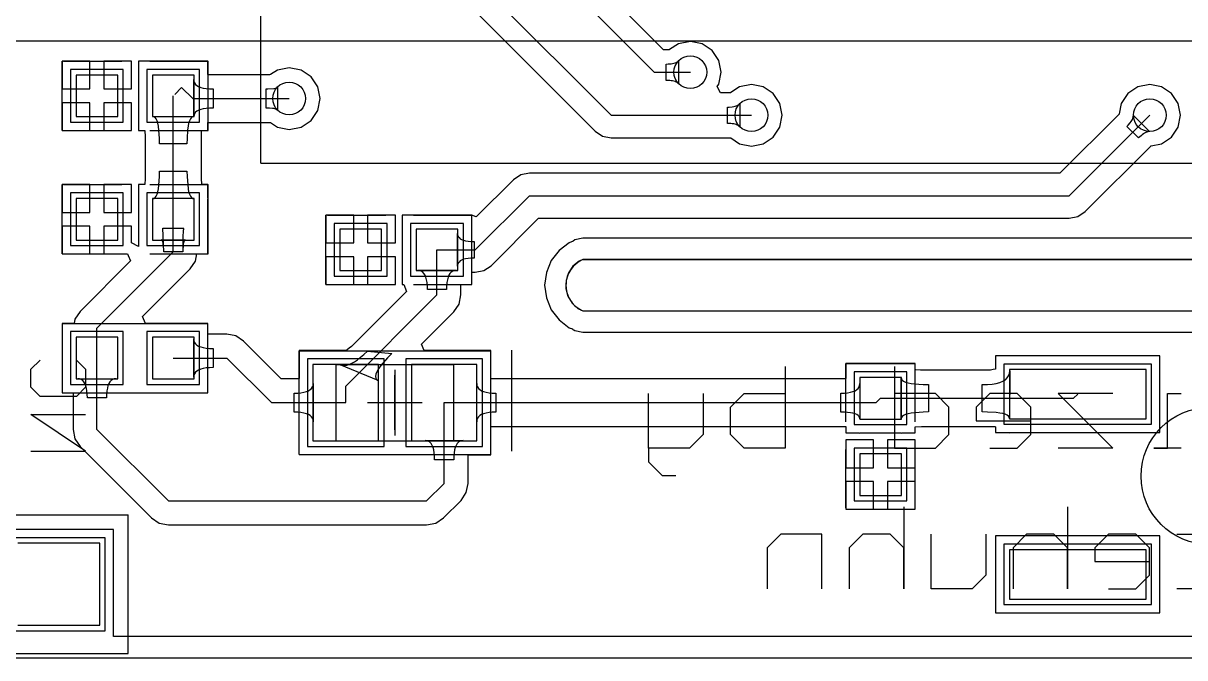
# Model space of a CAD drawing. Header units: millimetres. Extents: x 38 to 147, y 67 to 99.
# Drawn here: x 96.38 to 117.63, y 66.7 to 78.32 of the extents above; entities that cross this region are included whole.
import ezdxf

# ---------------------------------------------------------------- set-up
doc = ezdxf.new("R2010")
doc.units = ezdxf.units.MM
for name, color, linetype in [('BottomOverlay', 54, 'Continuous'), ('BottomSolder', 6, 'Continuous'), ('KeepOutLayer', 6, 'Continuous'), ('Mechanical13', 56, 'Continuous'), ('Mechanical15', 56, 'Continuous'), ('MultiLayer', 9, 'Continuous'), ('TopLayer', 1, 'Continuous'), ('TopOverlay', 2, 'Continuous'), ('TopPaste', 8, 'Continuous'), ('TopSolder', 216, 'Continuous')]:
    doc.layers.add(name, color=color, linetype=linetype)

# ---------------------------------------------------------------- blocks, each defined once
blk = doc.blocks.new('__2812__1')
at = {"layer": 'TopLayer'}
for p, q in [((-1.25, 0.45), (-1.25, -0.45)), ((1.25, 0.45), (-1.25, 0.45)), ((1.25, -0.45), (1.25, 0.45)), ((3.65, 0.45), (3.65, -0.45)), ((6.15, 0.45), (3.65, 0.45)), ((6.15, -0.45), (6.15, 0.45)), ((-1.25, -0.45), (1.25, -0.45)), ((3.65, -0.45), (6.15, -0.45)), ((-1.25, -2.85), (-1.25, -3.75)), ((1.25, -2.85), (-1.25, -2.85)), ((1.25, -3.75), (1.25, -2.85)), ((3.65, -2.85), (3.65, -3.75)), ((6.15, -2.85), (3.65, -2.85)), ((6.15, -3.75), (6.15, -2.85)), ((-1.25, -3.75), (1.25, -3.75)), ((3.65, -3.75), (6.15, -3.75))]:
    blk.add_line(p, q, dxfattribs=at)
at = {"layer": 'TopOverlay'}
blk.add_line((6.706, -4.115), (6.706, -2.388), dxfattribs=at)
blk.add_circle((2.413, -1.499), 1.255, dxfattribs=at)
at = {"layer": 'TopPaste'}
for p, q in [((-1.25, 0.45), (-1.25, -0.45)), ((1.25, 0.45), (-1.25, 0.45)), ((1.25, -0.45), (1.25, 0.45)), ((3.65, 0.45), (3.65, -0.45)), ((6.15, 0.45), (3.65, 0.45)), ((6.15, -0.45), (6.15, 0.45)), ((-1.25, -0.45), (1.25, -0.45)), ((3.65, -0.45), (6.15, -0.45)), ((-1.25, -2.85), (-1.25, -3.75)), ((1.25, -2.85), (-1.25, -2.85)), ((1.25, -3.75), (1.25, -2.85)), ((3.65, -2.85), (3.65, -3.75)), ((6.15, -2.85), (3.65, -2.85)), ((6.15, -3.75), (6.15, -2.85)), ((-1.25, -3.75), (1.25, -3.75)), ((3.65, -3.75), (6.15, -3.75))]:
    blk.add_line(p, q, dxfattribs=at)
at = {"layer": 'TopSolder'}
for p, q in [((-1.352, 0.552), (-1.352, -0.552)), ((1.352, 0.552), (-1.352, 0.552)), ((1.352, -0.552), (1.352, 0.552)), ((3.548, 0.552), (3.548, -0.552)), ((6.252, 0.552), (3.548, 0.552)), ((6.252, -0.552), (6.252, 0.552)), ((-1.352, -0.552), (1.352, -0.552)), ((3.548, -0.552), (6.252, -0.552)), ((-1.352, -2.748), (-1.352, -3.852)), ((1.352, -2.748), (-1.352, -2.748)), ((1.352, -3.852), (1.352, -2.748)), ((3.548, -2.748), (3.548, -3.852)), ((6.252, -2.748), (3.548, -2.748)), ((6.252, -3.852), (6.252, -2.748)), ((-1.352, -3.852), (1.352, -3.852)), ((3.548, -3.852), (6.252, -3.852))]:
    blk.add_line(p, q, dxfattribs=at)
blk = doc.blocks.new('C0603_2')
at = {"layer": 'TopLayer'}
for p, q in [((-0.356, 0.559), (-0.356, -0.203)), ((0.406, 0.559), (-0.356, 0.559)), ((0.406, -0.203), (0.406, 0.559)), ((1.041, 0.559), (1.041, -0.203)), ((1.803, 0.559), (1.041, 0.559)), ((1.803, -0.203), (1.803, 0.559)), ((-0.356, -0.203), (0.406, -0.203)), ((1.041, -0.203), (1.803, -0.203))]:
    blk.add_line(p, q, dxfattribs=at)
at = {"layer": 'TopOverlay'}
for p, q in [((-0.61, -0.457), (-0.61, 0.813)), ((0.457, 0.813), (-0.61, 0.813)), ((2.032, 0.813), (0.965, 0.813)), ((2.057, -0.457), (2.057, 0.813)), ((0.457, -0.457), (-0.61, -0.457)), ((2.032, -0.457), (0.965, -0.457))]:
    blk.add_line(p, q, dxfattribs=at)
at = {"layer": 'TopPaste'}
for p, q in [((-0.356, 0.559), (-0.356, -0.203)), ((0.406, 0.559), (-0.356, 0.559)), ((0.406, -0.203), (0.406, 0.559)), ((1.041, 0.559), (1.041, -0.203)), ((1.803, 0.559), (1.041, 0.559)), ((1.803, -0.203), (1.803, 0.559)), ((-0.356, -0.203), (0.406, -0.203)), ((1.041, -0.203), (1.803, -0.203))]:
    blk.add_line(p, q, dxfattribs=at)
at = {"layer": 'TopSolder'}
for p, q in [((-0.457, 0.66), (-0.457, -0.305)), ((0.508, 0.66), (-0.457, 0.66)), ((0.508, -0.305), (0.508, 0.66)), ((0.94, 0.66), (0.94, -0.305)), ((1.905, 0.66), (0.94, 0.66)), ((1.905, -0.305), (1.905, 0.66)), ((-0.457, -0.305), (0.508, -0.305)), ((0.94, -0.305), (1.905, -0.305))]:
    blk.add_line(p, q, dxfattribs=at)
blk = doc.blocks.new('SSH1106_3')
at = {"layer": 'TopOverlay'}
for q in [(2.762, 25.381), (37.362, 2.134)]:
    blk.add_line((2.762, 2.134), q, dxfattribs=at)
blk = doc.blocks.new('C0603_7')
at = {"layer": 'TopLayer'}
for p, q in [((-0.356, 0.559), (-0.356, -0.203)), ((0.406, 0.559), (-0.356, 0.559)), ((0.406, -0.203), (0.406, 0.559)), ((1.041, 0.559), (1.041, -0.203)), ((1.803, 0.559), (1.041, 0.559)), ((1.803, -0.203), (1.803, 0.559)), ((-0.356, -0.203), (0.406, -0.203)), ((1.041, -0.203), (1.803, -0.203))]:
    blk.add_line(p, q, dxfattribs=at)
at = {"layer": 'TopOverlay'}
for p, q in [((0.457, 0.813), (-0.61, 0.813)), ((-0.61, 0.813), (-0.61, -0.457)), ((2.032, 0.813), (0.965, 0.813)), ((2.057, 0.813), (2.057, -0.457)), ((0.457, -0.457), (-0.61, -0.457)), ((2.032, -0.457), (0.965, -0.457))]:
    blk.add_line(p, q, dxfattribs=at)
at = {"layer": 'TopPaste'}
for p, q in [((-0.356, 0.559), (-0.356, -0.203)), ((0.406, 0.559), (-0.356, 0.559)), ((0.406, -0.203), (0.406, 0.559)), ((1.041, 0.559), (1.041, -0.203)), ((1.803, 0.559), (1.041, 0.559)), ((1.803, -0.203), (1.803, 0.559)), ((-0.356, -0.203), (0.406, -0.203)), ((1.041, -0.203), (1.803, -0.203))]:
    blk.add_line(p, q, dxfattribs=at)
at = {"layer": 'TopSolder'}
for p, q in [((-0.457, 0.66), (-0.457, -0.305)), ((0.508, 0.66), (-0.457, 0.66)), ((0.508, -0.305), (0.508, 0.66)), ((0.94, 0.66), (0.94, -0.305)), ((1.905, 0.66), (0.94, 0.66)), ((1.905, -0.305), (1.905, 0.66)), ((-0.457, -0.305), (0.508, -0.305)), ((0.94, -0.305), (1.905, -0.305))]:
    blk.add_line(p, q, dxfattribs=at)
blk = doc.blocks.new('C0603_8')
at = {"layer": 'TopLayer'}
for p, q in [((-0.356, 0.559), (-0.356, -0.203)), ((0.406, 0.559), (-0.356, 0.559)), ((0.406, -0.203), (0.406, 0.559)), ((1.041, 0.559), (1.041, -0.203)), ((1.803, 0.559), (1.041, 0.559)), ((1.803, -0.203), (1.803, 0.559)), ((-0.356, -0.203), (0.406, -0.203)), ((1.041, -0.203), (1.803, -0.203))]:
    blk.add_line(p, q, dxfattribs=at)
at = {"layer": 'TopOverlay'}
for p, q in [((0.457, 0.813), (-0.61, 0.813)), ((-0.61, 0.813), (-0.61, -0.457)), ((2.032, 0.813), (0.965, 0.813)), ((2.057, 0.813), (2.057, -0.457)), ((0.457, -0.457), (-0.61, -0.457)), ((2.032, -0.457), (0.965, -0.457))]:
    blk.add_line(p, q, dxfattribs=at)
at = {"layer": 'TopPaste'}
for p, q in [((-0.356, 0.559), (-0.356, -0.203)), ((0.406, 0.559), (-0.356, 0.559)), ((0.406, -0.203), (0.406, 0.559)), ((1.041, 0.559), (1.041, -0.203)), ((1.803, 0.559), (1.041, 0.559)), ((1.803, -0.203), (1.803, 0.559)), ((-0.356, -0.203), (0.406, -0.203)), ((1.041, -0.203), (1.803, -0.203))]:
    blk.add_line(p, q, dxfattribs=at)
at = {"layer": 'TopSolder'}
for p, q in [((-0.457, 0.66), (-0.457, -0.305)), ((0.508, 0.66), (-0.457, 0.66)), ((0.508, -0.305), (0.508, 0.66)), ((0.94, 0.66), (0.94, -0.305)), ((1.905, 0.66), (0.94, 0.66)), ((1.905, -0.305), (1.905, 0.66)), ((-0.457, -0.305), (0.508, -0.305)), ((0.94, -0.305), (1.905, -0.305))]:
    blk.add_line(p, q, dxfattribs=at)
blk = doc.blocks.new('C0603_14')
at = {"layer": 'TopLayer'}
for p, q in [((-0.356, 0.559), (-0.356, -0.203)), ((0.406, 0.559), (-0.356, 0.559)), ((0.406, -0.203), (0.406, 0.559)), ((1.041, 0.559), (1.041, -0.203)), ((1.803, 0.559), (1.041, 0.559)), ((1.803, -0.203), (1.803, 0.559)), ((-0.356, -0.203), (0.406, -0.203)), ((1.041, -0.203), (1.803, -0.203))]:
    blk.add_line(p, q, dxfattribs=at)
at = {"layer": 'TopOverlay'}
for p, q in [((0.457, 0.813), (-0.61, 0.813)), ((-0.61, 0.813), (-0.61, -0.457)), ((2.032, 0.813), (0.965, 0.813)), ((2.057, 0.813), (2.057, -0.457)), ((0.457, -0.457), (-0.61, -0.457)), ((2.032, -0.457), (0.965, -0.457))]:
    blk.add_line(p, q, dxfattribs=at)
at = {"layer": 'TopPaste'}
for p, q in [((-0.356, 0.559), (-0.356, -0.203)), ((0.406, 0.559), (-0.356, 0.559)), ((0.406, -0.203), (0.406, 0.559)), ((1.041, 0.559), (1.041, -0.203)), ((1.803, 0.559), (1.041, 0.559)), ((1.803, -0.203), (1.803, 0.559)), ((-0.356, -0.203), (0.406, -0.203)), ((1.041, -0.203), (1.803, -0.203))]:
    blk.add_line(p, q, dxfattribs=at)
at = {"layer": 'TopSolder'}
for p, q in [((-0.457, 0.66), (-0.457, -0.305)), ((0.508, 0.66), (-0.457, 0.66)), ((0.508, -0.305), (0.508, 0.66)), ((0.94, 0.66), (0.94, -0.305)), ((1.905, 0.66), (0.94, 0.66)), ((1.905, -0.305), (1.905, 0.66)), ((-0.457, -0.305), (0.508, -0.305)), ((0.94, -0.305), (1.905, -0.305))]:
    blk.add_line(p, q, dxfattribs=at)
blk = doc.blocks.new('1_4148_26')
at = {"layer": 'Mechanical13'}
for p, q in [((-0.257, -0.678), (-0.257, 0.722)), ((-0.257, 0.722), (1.893, 0.722)), ((1.893, -0.678), (1.893, 0.722)), ((-0.257, -0.678), (1.893, -0.678))]:
    blk.add_line(p, q, dxfattribs=at)
at = {"layer": 'Mechanical15'}
for p, q in [((-0.932, -0.928), (-0.932, 0.972)), ((-0.932, 0.972), (2.568, 0.972)), ((2.568, 0.972), (2.568, -0.928)), ((0.818, -0.478), (0.818, 0.522)), ((0.318, 0.022), (1.318, 0.022)), ((-0.932, -0.928), (2.568, -0.928))]:
    blk.add_line(p, q, dxfattribs=at)
at = {"layer": 'TopLayer'}
for p, q in [((0.518, 0.722), (-0.682, 0.722)), ((-0.682, 0.722), (-0.682, -0.678)), ((0.518, -0.678), (0.518, 0.722)), ((2.318, 0.722), (1.118, 0.722)), ((1.118, 0.722), (1.118, -0.678)), ((2.318, -0.678), (2.318, 0.722)), ((-0.682, -0.678), (0.518, -0.678)), ((1.118, -0.678), (2.318, -0.678))]:
    blk.add_line(p, q, dxfattribs=at)
at = {"layer": 'TopOverlay'}
for p, q in [((2.957, -0.867), (2.957, 0.983)), ((0.818, 0.622), (0.818, -0.578))]:
    blk.add_line(p, q, dxfattribs=at)
at = {"layer": 'TopPaste'}
for p, q in [((0.518, 0.722), (-0.682, 0.722)), ((-0.682, 0.722), (-0.682, -0.678)), ((0.518, -0.678), (0.518, 0.722)), ((2.318, 0.722), (1.118, 0.722)), ((1.118, 0.722), (1.118, -0.678)), ((2.318, -0.678), (2.318, 0.722)), ((-0.682, -0.678), (0.518, -0.678)), ((1.118, -0.678), (2.318, -0.678))]:
    blk.add_line(p, q, dxfattribs=at)
at = {"layer": 'TopSolder'}
for p, q in [((0.62, 0.824), (-0.784, 0.824)), ((-0.784, 0.824), (-0.784, -0.78)), ((0.62, -0.78), (0.62, 0.824)), ((2.42, 0.824), (1.016, 0.824)), ((1.016, 0.824), (1.016, -0.78)), ((2.42, -0.78), (2.42, 0.824)), ((-0.784, -0.78), (0.62, -0.78)), ((1.016, -0.78), (2.42, -0.78))]:
    blk.add_line(p, q, dxfattribs=at)
blk = doc.blocks.new('HDR1X10_32')
at = {"layer": 'BottomSolder'}
for p, q in [((-0.852, 0.852), (-0.852, -0.852)), ((0.852, 0.852), (-0.852, 0.852)), ((-0.852, -0.852), (0.852, -0.852))]:
    blk.add_line(p, q, dxfattribs=at)
at = {"layer": 'MultiLayer'}
for p, q in [((-0.75, 0.75), (-0.75, -0.75)), ((0.75, 0.75), (-0.75, 0.75)), ((-0.75, -0.75), (0.75, -0.75))]:
    blk.add_line(p, q, dxfattribs=at)
at = {"layer": 'TopLayer'}
for p, q in [((-0.75, 0.75), (-0.75, -0.75)), ((0.75, 0.75), (-0.75, 0.75)), ((-0.75, -0.75), (0.75, -0.75))]:
    blk.add_line(p, q, dxfattribs=at)
at = {"layer": 'TopOverlay'}
for p, q in [((0.635, 1.27), (-1.27, 1.27)), ((-1.27, 1.27), (-1.27, -1.27)), ((24.13, 1.27), (0.635, 1.27)), ((24.13, -1.27), (-1.27, -1.27))]:
    blk.add_line(p, q, dxfattribs=at)
at = {"layer": 'TopSolder'}
for p, q in [((-0.852, 0.852), (-0.852, -0.852)), ((0.852, 0.852), (-0.852, 0.852)), ((-0.852, -0.852), (0.852, -0.852))]:
    blk.add_line(p, q, dxfattribs=at)
blk = doc.blocks.new('R0603_45')
at = {"layer": 'TopLayer'}
for p, q in [((-1.079, 0.381), (-1.079, -0.381)), ((-0.317, 0.381), (-1.079, 0.381)), ((-0.317, -0.381), (-0.317, 0.381)), ((0.317, 0.381), (0.317, -0.381)), ((1.079, 0.381), (0.317, 0.381)), ((1.079, -0.381), (1.079, 0.381)), ((-1.079, -0.381), (-0.317, -0.381)), ((0.317, -0.381), (1.079, -0.381))]:
    blk.add_line(p, q, dxfattribs=at)
at = {"layer": 'TopOverlay'}
for p, q in [((-1.334, 0.635), (-1.334, -0.635)), ((-1.334, 0.635), (1.333, 0.635)), ((1.333, -0.635), (1.333, 0.635)), ((-1.334, -0.635), (1.333, -0.635))]:
    blk.add_line(p, q, dxfattribs=at)
at = {"layer": 'TopPaste'}
for p, q in [((-1.079, 0.381), (-1.079, -0.381)), ((-0.317, 0.381), (-1.079, 0.381)), ((-0.317, -0.381), (-0.317, 0.381)), ((0.317, 0.381), (0.317, -0.381)), ((1.079, 0.381), (0.317, 0.381)), ((1.079, -0.381), (1.079, 0.381)), ((-1.079, -0.381), (-0.317, -0.381)), ((0.317, -0.381), (1.079, -0.381))]:
    blk.add_line(p, q, dxfattribs=at)
at = {"layer": 'TopSolder'}
for p, q in [((-1.181, 0.483), (-1.181, -0.483)), ((-0.216, 0.483), (-1.181, 0.483)), ((-0.216, -0.483), (-0.216, 0.483)), ((0.216, 0.483), (0.216, -0.483)), ((1.181, 0.483), (0.216, 0.483)), ((1.181, -0.483), (1.181, 0.483)), ((-1.181, -0.483), (-0.216, -0.483)), ((0.216, -0.483), (1.181, -0.483))]:
    blk.add_line(p, q, dxfattribs=at)
blk = doc.blocks.new('18650_SMT_B_63')
at = {"layer": 'BottomOverlay'}
blk.add_line((69.985, 9.42), (-7.015, 9.42), dxfattribs=at)

msp = doc.modelspace()

# ---------------------------------------------------------------- linework, layer by layer
at = {"layer": 'BottomOverlay'}
for p, q in [((96.52, 71.985), (96.687, 72.151)), ((97.353, 72.151), (97.52, 71.985)), ((96.52, 71.651), (96.52, 71.985)), ((97.52, 71.985), (97.52, 71.651)), ((110.319, 72.035), (110.319, 70.536)), ((112.319, 72.035), (112.319, 70.536)), ((96.687, 71.485), (96.52, 71.651)), ((97.52, 71.651), (97.353, 71.485)), ((97.353, 71.485), (96.687, 71.485)), ((107.82, 70.536), (107.82, 71.535)), ((108.82, 71.535), (108.82, 70.786)), ((109.32, 71.286), (109.57, 71.535)), ((109.57, 71.535), (110.319, 71.535)), ((113.068, 71.535), (112.319, 71.535)), ((113.318, 71.286), (113.068, 71.535)), ((114.068, 71.535), (113.818, 71.286)), ((114.568, 71.535), (114.068, 71.535)), ((114.818, 71.286), (114.568, 71.535)), ((116.317, 71.535), (115.318, 71.535)), ((115.318, 71.535), (116.317, 70.536)), ((117.317, 70.536), (117.317, 71.535)), ((117.317, 71.535), (117.567, 71.535)), ((109.32, 71.036), (109.32, 71.286)), ((113.318, 70.786), (113.318, 71.286)), ((113.818, 71.286), (113.818, 71.036)), ((114.818, 70.786), (114.818, 71.286)), ((97.52, 70.485), (96.52, 71.151)), ((96.52, 71.151), (97.52, 71.151)), ((109.32, 70.786), (109.32, 71.036)), ((113.818, 71.036), (114.818, 71.036)), ((108.82, 70.786), (108.57, 70.536)), ((109.57, 70.536), (109.32, 70.786)), ((113.068, 70.536), (113.318, 70.786)), ((114.568, 70.536), (114.818, 70.786)), ((96.52, 70.485), (97.52, 70.485)), ((108.57, 70.536), (107.82, 70.536)), ((107.82, 70.536), (107.82, 70.286)), ((110.319, 70.536), (109.57, 70.536)), ((112.319, 70.536), (113.068, 70.536)), ((114.068, 70.536), (114.568, 70.536)), ((116.317, 70.536), (115.318, 70.536)), ((117.567, 70.536), (117.067, 70.536)), ((117.067, 70.536), (117.317, 70.536)), ((107.82, 70.286), (108.07, 70.036)), ((108.07, 70.036), (108.32, 70.036)), ((112.49, 69.462), (112.49, 67.962)), ((115.489, 69.462), (115.489, 67.962)), ((110.241, 68.962), (109.991, 68.712)), ((110.991, 68.962), (110.241, 68.962)), ((110.991, 67.962), (110.991, 68.962)), ((111.74, 68.962), (111.491, 68.712)), ((112.24, 68.962), (111.74, 68.962)), ((112.49, 68.712), (112.24, 68.962)), ((112.99, 67.962), (112.99, 68.962)), ((113.99, 68.962), (113.99, 68.212)), ((114.739, 68.962), (114.49, 68.712)), ((115.239, 68.962), (114.739, 68.962)), ((115.489, 68.712), (115.239, 68.962)), ((116.239, 68.962), (115.989, 68.712)), ((116.739, 68.962), (116.239, 68.962)), ((116.989, 68.712), (116.739, 68.962)), ((117.489, 68.962), (118.238, 68.962)), ((109.991, 68.712), (109.991, 67.962)), ((111.491, 68.712), (111.491, 67.962)), ((112.49, 67.962), (112.49, 68.712)), ((114.49, 68.712), (114.49, 67.962)), ((115.489, 67.962), (115.489, 68.712)), ((115.989, 68.712), (115.989, 68.462)), ((116.989, 68.212), (116.989, 68.712)), ((115.989, 68.462), (116.989, 68.462)), ((113.99, 68.212), (113.74, 67.962)), ((116.739, 67.962), (116.989, 68.212)), ((113.74, 67.962), (112.99, 67.962)), ((116.239, 67.962), (116.739, 67.962)), ((118.238, 67.962), (117.489, 67.962))]:
    msp.add_line(p, q, dxfattribs=at)
at = {"layer": 'KeepOutLayer'}
for p, q in [((106.618, 73.99), (121.452, 73.99)), ((106.618, 73.05), (121.452, 73.05)), ((54.864, 66.7), (141.249, 66.7))]:
    msp.add_line(p, q, dxfattribs=at)
msp.add_arc((106.818, 73.521), 0.51, 113.082, 244.103, dxfattribs=at)
at = {"layer": 'MultiLayer'}
for p, q in [((106.618, 73.99), (106.55, 73.961)), ((129.659, 73.99), (106.618, 73.99)), ((106.437, 73.868), (106.355, 73.747)), ((106.55, 73.961), (106.437, 73.868)), ((106.31, 73.607), (106.306, 73.46)), ((106.355, 73.747), (106.31, 73.607)), ((106.306, 73.46), (106.344, 73.318)), ((106.344, 73.318), (106.421, 73.193)), ((106.421, 73.193), (106.529, 73.094)), ((106.529, 73.094), (106.595, 73.062)), ((106.595, 73.062), (106.618, 73.05)), ((106.618, 73.05), (129.636, 73.05))]:
    msp.add_line(p, q, dxfattribs=at)
for centre in [(108.585, 77.419), (101.244, 76.937), (109.703, 76.632), (116.992, 76.632)]:
    msp.add_circle(centre, 0.3, dxfattribs=at)
at = {"layer": 'TopLayer'}
for p, q in [((108.095, 77.831), (104.37, 81.557)), ((104.078, 81.265), (107.925, 77.419)), ((103.429, 80.34), (107.137, 76.632)), ((103.258, 79.928), (106.846, 76.341)), ((108.195, 77.831), (108.095, 77.831)), ((108.204, 77.832), (108.195, 77.831)), ((108.206, 77.832), (108.204, 77.832)), ((108.369, 77.941), (108.206, 77.832)), ((108.585, 77.984), (108.369, 77.941)), ((108.801, 77.941), (108.585, 77.984)), ((108.984, 77.819), (108.801, 77.941)), ((109.107, 77.635), (108.984, 77.819)), ((97.599, 77.622), (97.091, 77.622)), ((97.091, 77.622), (97.091, 77.114)), ((97.599, 77.114), (97.599, 77.622)), ((98.361, 77.622), (97.853, 77.622)), ((97.853, 77.622), (97.853, 77.114)), ((98.361, 77.114), (98.361, 77.622)), ((99.758, 77.622), (98.488, 77.622)), ((98.488, 77.622), (98.488, 76.619)), ((99.758, 77.376), (99.758, 77.622)), ((108.236, 77.575), (108.261, 77.579)), ((108.261, 77.579), (108.285, 77.584)), ((108.285, 77.584), (108.306, 77.591)), ((108.306, 77.591), (108.326, 77.599)), ((108.326, 77.599), (108.343, 77.608)), ((108.343, 77.608), (108.358, 77.618)), ((108.358, 77.618), (108.371, 77.629)), ((108.371, 77.629), (108.371, 77.209)), ((109.15, 77.419), (109.107, 77.635)), ((99.777, 77.374), (99.758, 77.376)), ((100.883, 77.374), (99.777, 77.374)), ((100.904, 77.376), (100.883, 77.374)), ((101.028, 77.458), (100.904, 77.376)), ((101.244, 77.501), (101.028, 77.458)), ((101.461, 77.458), (101.244, 77.501)), ((101.644, 77.336), (101.461, 77.458)), ((107.925, 77.419), (108.585, 77.419)), ((108.145, 77.569), (108.177, 77.57)), ((108.145, 77.269), (108.145, 77.569)), ((108.177, 77.57), (108.236, 77.575)), ((109.107, 77.203), (109.15, 77.419)), ((99.501, 76.609), (99.498, 77.287)), ((99.498, 77.287), (99.502, 77.253)), ((99.502, 77.253), (99.513, 77.224)), ((99.513, 77.224), (99.53, 77.197)), ((99.53, 77.197), (99.555, 77.175)), ((99.555, 77.175), (99.587, 77.155)), ((99.587, 77.155), (99.626, 77.14)), ((101.766, 77.153), (101.644, 77.336)), ((108.208, 77.267), (108.145, 77.269)), ((108.236, 77.264), (108.208, 77.267)), ((108.261, 77.26), (108.236, 77.264)), ((108.285, 77.254), (108.261, 77.26)), ((108.306, 77.248), (108.285, 77.254)), ((108.326, 77.24), (108.306, 77.248)), ((108.343, 77.231), (108.326, 77.24)), ((108.358, 77.221), (108.343, 77.231)), ((108.371, 77.209), (108.358, 77.221)), ((109.075, 77.156), (109.107, 77.203)), ((109.135, 77.044), (109.075, 77.156)), ((109.486, 77.154), (109.323, 77.045)), ((109.703, 77.197), (109.486, 77.154)), ((109.919, 77.154), (109.703, 77.197)), ((110.102, 77.031), (109.919, 77.154)), ((116.776, 77.154), (116.593, 77.031)), ((116.992, 77.197), (116.776, 77.154)), ((117.209, 77.154), (116.992, 77.197)), ((117.392, 77.031), (117.209, 77.154)), ((97.091, 77.114), (97.599, 77.114)), ((97.853, 77.114), (98.361, 77.114)), ((99.123, 74.727), (99.123, 76.987)), ((99.149, 77.013), (99.276, 77.14)), ((99.276, 77.14), (99.479, 76.937)), ((99.626, 77.14), (99.672, 77.127)), ((99.672, 77.127), (99.725, 77.119)), ((99.725, 77.119), (99.785, 77.113)), ((99.785, 77.113), (99.851, 77.112)), ((99.851, 77.112), (99.851, 76.762)), ((100.821, 76.762), (100.821, 77.112)), ((100.821, 77.112), (100.854, 77.112)), ((100.854, 77.112), (100.961, 77.12)), ((100.961, 77.12), (100.98, 77.124)), ((100.98, 77.124), (100.997, 77.129)), ((100.997, 77.129), (101.011, 77.134)), ((101.011, 77.134), (101.022, 77.14)), ((101.022, 77.14), (101.03, 77.147)), ((101.03, 77.147), (101.03, 76.727)), ((101.809, 76.937), (101.766, 77.153)), ((109.313, 77.044), (109.135, 77.044)), ((109.322, 77.044), (109.313, 77.044)), ((109.323, 77.045), (109.322, 77.044)), ((110.224, 76.848), (110.102, 77.031)), ((116.593, 77.031), (116.471, 76.848)), ((117.514, 76.848), (117.392, 77.031)), ((97.599, 76.86), (97.091, 76.86)), ((97.091, 76.86), (97.091, 76.352)), ((97.599, 76.352), (97.599, 76.86)), ((98.361, 76.86), (97.853, 76.86)), ((97.853, 76.86), (97.853, 76.352)), ((98.361, 76.352), (98.361, 76.86)), ((99.479, 76.937), (101.244, 76.937)), ((99.627, 76.737), (99.589, 76.724)), ((99.673, 76.748), (99.627, 76.737)), ((99.725, 76.756), (99.673, 76.748)), ((99.785, 76.76), (99.725, 76.756)), ((99.851, 76.762), (99.785, 76.76)), ((100.885, 76.76), (100.821, 76.762)), ((100.938, 76.756), (100.885, 76.76)), ((100.961, 76.753), (100.938, 76.756)), ((100.98, 76.749), (100.961, 76.753)), ((100.997, 76.744), (100.98, 76.749)), ((101.011, 76.739), (100.997, 76.744)), ((101.022, 76.733), (101.011, 76.739)), ((101.03, 76.727), (101.022, 76.733)), ((101.766, 76.72), (101.809, 76.937)), ((109.263, 76.482), (109.263, 76.782)), ((109.263, 76.782), (109.295, 76.782)), ((109.295, 76.782), (109.353, 76.787)), ((109.353, 76.787), (109.379, 76.791)), ((109.379, 76.791), (109.403, 76.797)), ((109.403, 76.797), (109.424, 76.803)), ((109.424, 76.803), (109.443, 76.811)), ((109.443, 76.811), (109.461, 76.82)), ((109.461, 76.82), (109.476, 76.83)), ((109.476, 76.83), (109.488, 76.842)), ((109.488, 76.842), (109.488, 76.422)), ((110.267, 76.632), (110.224, 76.848)), ((116.471, 76.848), (116.432, 76.656)), ((117.557, 76.632), (117.514, 76.848)), ((98.488, 76.619), (98.487, 76.609)), ((98.487, 76.609), (98.488, 76.6)), ((98.488, 76.6), (98.488, 76.352)), ((98.77, 76.604), (98.746, 76.609)), ((98.746, 76.609), (99.501, 76.609)), ((98.792, 76.589), (98.77, 76.604)), ((98.811, 76.564), (98.792, 76.589)), ((98.827, 76.529), (98.811, 76.564)), ((98.841, 76.484), (98.827, 76.529)), ((99.42, 76.529), (99.405, 76.484)), ((99.436, 76.564), (99.42, 76.529)), ((99.455, 76.589), (99.436, 76.564)), ((99.477, 76.604), (99.455, 76.589)), ((99.501, 76.609), (99.477, 76.604)), ((99.505, 76.638), (99.501, 76.609)), ((99.515, 76.664), (99.505, 76.638)), ((99.533, 76.687), (99.515, 76.664)), ((99.557, 76.707), (99.533, 76.687)), ((99.589, 76.724), (99.557, 76.707)), ((101.461, 76.415), (101.644, 76.537)), ((101.644, 76.537), (101.766, 76.72)), ((107.137, 76.632), (109.703, 76.632)), ((110.224, 76.416), (110.267, 76.632)), ((116.425, 76.647), (115.349, 75.571)), ((115.519, 75.159), (116.992, 76.632)), ((116.431, 76.654), (116.425, 76.647)), ((116.432, 76.656), (116.431, 76.654)), ((116.651, 76.516), (116.664, 76.536)), ((116.664, 76.536), (116.674, 76.556)), ((116.674, 76.556), (116.682, 76.575)), ((116.682, 76.575), (116.688, 76.594)), ((116.688, 76.594), (116.691, 76.612)), ((116.691, 76.612), (116.692, 76.629)), ((116.692, 76.629), (116.989, 76.332)), ((117.514, 76.416), (117.557, 76.632)), ((97.091, 76.352), (97.599, 76.352)), ((97.853, 76.352), (98.361, 76.352)), ((98.488, 76.352), (98.6, 76.352)), ((98.6, 76.352), (98.61, 76.236)), ((98.853, 76.429), (98.841, 76.484)), ((98.872, 76.204), (98.853, 76.429)), ((99.385, 76.364), (99.375, 76.204)), ((99.394, 76.429), (99.385, 76.364)), ((99.405, 76.484), (99.394, 76.429)), ((99.637, 76.253), (99.643, 76.338)), ((99.643, 76.338), (99.645, 76.352)), ((99.645, 76.352), (99.758, 76.352)), ((99.758, 76.498), (99.77, 76.499)), ((99.758, 76.352), (99.758, 76.498)), ((99.77, 76.499), (100.901, 76.499)), ((100.901, 76.499), (100.902, 76.499)), ((100.902, 76.499), (101.028, 76.415)), ((101.028, 76.415), (101.244, 76.372)), ((101.244, 76.372), (101.461, 76.415)), ((106.846, 76.341), (106.98, 76.251)), ((109.325, 76.479), (109.263, 76.482)), ((109.353, 76.476), (109.325, 76.479)), ((109.379, 76.472), (109.353, 76.476)), ((109.403, 76.467), (109.379, 76.472)), ((109.424, 76.46), (109.403, 76.467)), ((109.443, 76.452), (109.424, 76.46)), ((109.461, 76.443), (109.443, 76.452)), ((109.476, 76.433), (109.461, 76.443)), ((109.488, 76.422), (109.476, 76.433)), ((110.102, 76.232), (110.224, 76.416)), ((116.575, 76.427), (116.598, 76.45)), ((116.787, 76.215), (116.575, 76.427)), ((116.598, 76.45), (116.635, 76.495)), ((116.635, 76.495), (116.651, 76.516)), ((116.917, 76.313), (116.897, 76.303)), ((116.936, 76.322), (116.917, 76.313)), ((116.954, 76.327), (116.936, 76.322)), ((116.972, 76.331), (116.954, 76.327)), ((116.989, 76.332), (116.972, 76.331)), ((117.392, 76.232), (117.514, 76.416)), ((98.61, 76.236), (98.61, 75.461)), ((98.873, 76.109), (98.872, 76.204)), ((99.373, 76.109), (98.873, 76.109)), ((99.375, 76.204), (99.373, 76.109)), ((99.637, 75.478), (99.637, 76.253)), ((106.98, 76.251), (107.137, 76.22)), ((107.137, 76.22), (109.316, 76.22)), ((109.316, 76.22), (109.318, 76.22)), ((109.318, 76.22), (109.323, 76.219)), ((109.323, 76.219), (109.486, 76.11)), ((109.486, 76.11), (109.703, 76.067)), ((109.703, 76.067), (109.919, 76.11)), ((109.919, 76.11), (110.102, 76.232)), ((116.833, 76.257), (116.787, 76.215)), ((116.855, 76.275), (116.833, 76.257)), ((116.876, 76.29), (116.855, 76.275)), ((116.897, 76.303), (116.876, 76.29)), ((117.016, 76.072), (117.209, 76.11)), ((117.209, 76.11), (117.392, 76.232)), ((115.81, 74.867), (117.011, 76.067)), ((117.011, 76.067), (117.012, 76.069)), ((117.012, 76.069), (117.016, 76.072)), ((98.61, 75.461), (98.604, 75.376)), ((98.862, 75.35), (98.872, 75.51)), ((98.872, 75.51), (98.873, 75.605)), ((98.873, 75.605), (99.373, 75.605)), ((99.373, 75.605), (99.375, 75.51)), ((99.375, 75.51), (99.394, 75.285)), ((99.647, 75.362), (99.637, 75.478)), ((105.481, 75.539), (105.347, 75.45)), ((105.639, 75.571), (105.481, 75.539)), ((115.349, 75.571), (105.639, 75.571)), ((97.599, 75.362), (97.091, 75.362)), ((97.091, 75.362), (97.091, 74.854)), ((97.599, 74.854), (97.599, 75.362)), ((98.361, 75.362), (97.853, 75.362)), ((97.853, 75.362), (97.853, 74.854)), ((98.361, 74.854), (98.361, 75.362)), ((98.602, 75.362), (98.488, 75.362)), ((98.488, 75.362), (98.488, 75.114)), ((98.604, 75.376), (98.602, 75.362)), ((98.841, 75.23), (98.853, 75.285)), ((98.853, 75.285), (98.862, 75.35)), ((99.394, 75.285), (99.405, 75.23)), ((99.758, 75.362), (99.647, 75.362)), ((99.758, 75.114), (99.758, 75.362)), ((105.347, 75.45), (104.666, 74.769)), ((98.488, 75.114), (98.487, 75.105)), ((98.487, 75.105), (98.488, 75.095)), ((98.488, 75.095), (98.488, 74.228)), ((98.746, 75.105), (98.77, 75.11)), ((99.501, 75.105), (98.746, 75.105)), ((98.77, 75.11), (98.792, 75.125)), ((98.792, 75.125), (98.811, 75.15)), ((98.811, 75.15), (98.827, 75.185)), ((98.827, 75.185), (98.841, 75.23)), ((99.405, 75.23), (99.42, 75.185)), ((99.42, 75.185), (99.436, 75.15)), ((99.436, 75.15), (99.455, 75.125)), ((99.455, 75.125), (99.477, 75.11)), ((99.477, 75.11), (99.501, 75.105)), ((99.76, 75.105), (99.758, 75.114)), ((99.758, 75.095), (99.76, 75.105)), ((99.758, 74.092), (99.758, 75.095)), ((104.648, 74.168), (105.639, 75.159)), ((105.639, 75.159), (115.519, 75.159)), ((97.091, 74.854), (97.599, 74.854)), ((97.853, 74.854), (98.361, 74.854)), ((115.677, 74.778), (115.81, 74.867)), ((99.123, 74.13), (99.123, 74.727)), ((102.425, 74.803), (101.917, 74.803)), ((101.917, 74.803), (101.917, 74.295)), ((102.425, 74.295), (102.425, 74.803)), ((103.187, 74.803), (102.679, 74.803)), ((102.679, 74.803), (102.679, 74.295)), ((103.187, 74.295), (103.187, 74.803)), ((104.584, 74.803), (103.314, 74.803)), ((103.314, 74.803), (103.314, 73.533)), ((104.666, 74.769), (104.584, 74.803)), ((104.584, 74.803), (104.584, 74.803)), ((104.939, 73.877), (105.809, 74.747)), ((105.809, 74.747), (115.519, 74.747)), ((115.519, 74.747), (115.677, 74.778)), ((97.599, 74.6), (97.091, 74.6)), ((97.091, 74.6), (97.091, 74.092)), ((97.599, 74.092), (97.599, 74.6)), ((98.361, 74.6), (97.853, 74.6)), ((97.853, 74.6), (97.853, 74.092)), ((98.361, 74.296), (98.361, 74.6)), ((98.948, 74.13), (98.931, 74.567)), ((98.931, 74.567), (99.316, 74.567)), ((99.301, 74.4), (99.298, 74.13)), ((99.307, 74.519), (99.301, 74.4)), ((99.31, 74.543), (99.307, 74.519)), ((99.312, 74.559), (99.31, 74.543)), ((99.316, 74.567), (99.312, 74.559)), ((104.324, 73.868), (104.324, 74.468)), ((104.324, 74.468), (104.327, 74.44)), ((104.327, 74.44), (104.337, 74.414)), ((104.337, 74.414), (104.352, 74.391)), ((104.352, 74.391), (104.373, 74.372)), ((98.488, 74.228), (98.361, 74.296)), ((98.913, 74.35), (98.905, 74.352)), ((98.905, 74.352), (99.342, 74.352)), ((98.92, 74.343), (98.913, 74.35)), ((98.927, 74.332), (98.92, 74.343)), ((98.933, 74.316), (98.927, 74.332)), ((98.937, 74.296), (98.933, 74.316)), ((98.941, 74.272), (98.937, 74.296)), ((98.948, 74.172), (98.941, 74.272)), ((99.302, 74.243), (99.299, 74.172)), ((99.306, 74.272), (99.302, 74.243)), ((99.309, 74.296), (99.306, 74.272)), ((99.314, 74.316), (99.309, 74.296)), ((99.32, 74.332), (99.314, 74.316)), ((99.327, 74.343), (99.32, 74.332)), ((99.334, 74.35), (99.327, 74.343)), ((99.342, 74.352), (99.334, 74.35)), ((101.917, 74.295), (102.425, 74.295)), ((102.679, 74.295), (103.187, 74.295)), ((104.373, 74.372), (104.4, 74.356)), ((104.4, 74.356), (104.433, 74.342)), ((104.433, 74.342), (104.473, 74.331)), ((104.473, 74.331), (104.518, 74.324)), ((104.518, 74.324), (104.57, 74.32)), ((104.57, 74.32), (104.627, 74.318)), ((104.627, 74.318), (104.627, 74.018)), ((106.369, 74.299), (106.182, 74.156)), ((106.438, 74.328), (106.369, 74.299)), ((106.469, 74.349), (106.438, 74.328)), ((106.618, 74.379), (106.469, 74.349)), ((129.659, 74.379), (106.618, 74.379)), ((97.091, 74.092), (97.599, 74.092)), ((97.726, 72.733), (99.123, 74.13)), ((97.853, 74.092), (98.265, 74.092)), ((98.265, 74.092), (98.27, 74.092)), ((98.27, 74.092), (98.27, 74.092)), ((98.27, 74.092), (98.287, 74.092)), ((98.287, 74.092), (98.3, 74.062)), ((98.3, 74.062), (98.34, 73.965)), ((98.948, 74.13), (98.948, 74.172)), ((99.298, 74.13), (98.948, 74.13)), ((99.298, 74.13), (98.948, 74.13)), ((99.299, 74.172), (99.298, 74.13)), ((99.528, 73.963), (99.553, 74.092)), ((99.553, 74.092), (99.758, 74.092)), ((102.425, 74.041), (101.917, 74.041)), ((101.917, 74.041), (101.917, 73.533)), ((102.425, 73.533), (102.425, 74.041)), ((103.187, 74.041), (102.679, 74.041)), ((102.679, 74.041), (102.679, 73.533)), ((103.187, 73.533), (103.187, 74.041)), ((103.949, 74.168), (104.648, 74.168)), ((103.949, 73.342), (103.949, 74.168)), ((104.4, 73.98), (104.373, 73.964)), ((104.433, 73.994), (104.4, 73.98)), ((104.473, 74.005), (104.433, 73.994)), ((104.518, 74.012), (104.473, 74.005)), ((104.57, 74.016), (104.518, 74.012)), ((104.627, 74.018), (104.57, 74.016)), ((106.04, 73.97), (105.95, 73.754)), ((106.182, 74.156), (106.04, 73.97)), ((98.34, 73.965), (97.417, 73.042)), ((98.561, 72.949), (99.433, 73.821)), ((99.433, 73.821), (99.528, 73.963)), ((103.633, 73.79), (103.599, 73.793)), ((103.599, 73.793), (104.299, 73.793)), ((103.662, 73.779), (103.633, 73.79)), ((103.689, 73.761), (103.662, 73.779)), ((103.711, 73.737), (103.689, 73.761)), ((104.21, 73.761), (104.187, 73.737)), ((104.236, 73.779), (104.21, 73.761)), ((104.266, 73.79), (104.236, 73.779)), ((104.299, 73.793), (104.266, 73.79)), ((104.327, 73.896), (104.324, 73.868)), ((104.337, 73.922), (104.327, 73.896)), ((104.352, 73.945), (104.337, 73.922)), ((104.373, 73.964), (104.352, 73.945)), ((104.584, 73.533), (104.584, 73.756)), ((104.584, 73.756), (104.648, 73.756)), ((104.648, 73.756), (104.806, 73.787)), ((104.806, 73.787), (104.939, 73.877)), ((105.95, 73.754), (105.919, 73.521)), ((103.731, 73.705), (103.711, 73.737)), ((103.746, 73.666), (103.731, 73.705)), ((103.759, 73.62), (103.746, 73.666)), ((103.767, 73.567), (103.759, 73.62)), ((103.773, 73.507), (103.767, 73.567)), ((104.131, 73.567), (104.126, 73.507)), ((104.14, 73.62), (104.131, 73.567)), ((104.152, 73.666), (104.14, 73.62)), ((104.168, 73.705), (104.152, 73.666)), ((104.187, 73.737), (104.168, 73.705)), ((101.917, 73.533), (102.425, 73.533)), ((102.28, 71.673), (103.949, 73.342)), ((103.394, 73.406), (102.415, 72.426)), ((102.679, 73.533), (103.187, 73.533)), ((103.314, 73.533), (103.342, 73.533)), ((103.342, 73.533), (103.394, 73.406)), ((103.774, 73.44), (103.773, 73.507)), ((104.124, 73.44), (103.774, 73.44)), ((104.126, 73.507), (104.124, 73.44)), ((104.354, 73.175), (104.387, 73.342)), ((104.387, 73.515), (104.388, 73.533)), ((104.387, 73.342), (104.387, 73.515)), ((104.388, 73.533), (104.584, 73.533)), ((105.919, 73.521), (105.95, 73.288)), ((104.259, 73.033), (104.354, 73.175)), ((105.95, 73.288), (106.04, 73.072)), ((97.417, 73.042), (97.322, 72.9)), ((98.614, 72.822), (98.561, 72.949)), ((103.668, 72.442), (104.259, 73.033)), ((106.04, 73.072), (106.182, 72.886)), ((97.307, 72.822), (97.091, 72.822)), ((97.091, 72.822), (97.091, 71.552)), ((97.322, 72.9), (97.307, 72.822)), ((97.726, 72.187), (97.726, 72.733)), ((99.758, 72.822), (98.614, 72.822)), ((99.758, 72.626), (99.758, 72.822)), ((106.182, 72.886), (106.369, 72.743)), ((106.369, 72.743), (106.426, 72.719)), ((106.426, 72.719), (106.427, 72.716)), ((106.427, 72.716), (106.447, 72.703)), ((106.447, 72.703), (106.451, 72.703)), ((106.451, 72.703), (106.469, 72.692)), ((106.469, 72.692), (106.618, 72.662)), ((99.498, 71.837), (99.498, 72.537)), ((99.498, 72.537), (99.502, 72.504)), ((99.502, 72.504), (99.513, 72.474)), ((99.776, 72.624), (99.758, 72.626)), ((100.101, 72.624), (99.776, 72.624)), ((100.269, 72.591), (100.101, 72.624)), ((100.411, 72.496), (100.269, 72.591)), ((101.099, 71.808), (100.411, 72.496)), ((106.618, 72.662), (129.636, 72.662)), ((99.513, 72.474), (99.53, 72.448)), ((99.53, 72.448), (99.555, 72.425)), ((99.555, 72.425), (99.587, 72.406)), ((99.587, 72.406), (99.625, 72.39)), ((99.625, 72.39), (99.671, 72.378)), ((99.671, 72.378), (99.724, 72.369)), ((99.724, 72.369), (99.784, 72.364)), ((99.784, 72.364), (99.851, 72.362)), ((99.851, 72.362), (99.851, 72.012)), ((102.276, 72.325), (101.426, 72.325)), ((101.426, 72.325), (101.426, 71.81)), ((102.303, 72.34), (102.276, 72.325)), ((102.341, 72.366), (102.303, 72.34)), ((102.386, 72.401), (102.341, 72.366)), ((102.415, 72.426), (102.386, 72.401)), ((102.612, 72.254), (102.675, 72.315)), ((102.675, 72.315), (103.124, 72.27)), ((103.124, 72.27), (103.046, 72.189)), ((103.716, 72.325), (103.668, 72.442)), ((104.934, 72.325), (103.716, 72.325)), ((104.934, 71.81), (104.934, 72.325)), ((97.726, 70.879), (97.726, 72.187)), ((99.123, 72.187), (100.101, 72.187)), ((100.101, 72.187), (100.918, 71.371)), ((102.874, 71.775), (102.18, 72.065)), ((102.18, 72.065), (102.216, 72.054)), ((102.216, 72.054), (102.255, 72.052)), ((102.255, 72.052), (102.297, 72.057)), ((102.297, 72.057), (102.342, 72.07)), ((102.342, 72.07), (102.39, 72.091)), ((102.39, 72.091), (102.441, 72.12)), ((102.441, 72.12), (102.495, 72.157)), ((102.495, 72.157), (102.552, 72.202)), ((102.552, 72.202), (102.612, 72.254)), ((103.046, 72.189), (102.924, 72.048)), ((112.433, 72.085), (111.43, 72.085)), ((111.43, 72.085), (111.43, 71.81)), ((112.443, 72.087), (112.433, 72.085)), ((112.452, 72.085), (112.443, 72.087)), ((112.7, 72.085), (112.452, 72.085)), ((112.7, 71.971), (112.7, 72.085)), ((117.178, 72.23), (114.17, 72.23)), ((114.17, 72.23), (114.17, 71.988)), ((117.178, 70.822), (117.178, 72.23)), ((99.502, 71.87), (99.498, 71.837)), ((99.513, 71.9), (99.502, 71.87)), ((99.53, 71.926), (99.513, 71.9)), ((99.555, 71.949), (99.53, 71.926)), ((99.587, 71.968), (99.555, 71.949)), ((99.625, 71.984), (99.587, 71.968)), ((99.671, 71.996), (99.625, 71.984)), ((99.724, 72.005), (99.671, 71.996)), ((99.784, 72.01), (99.724, 72.005)), ((99.851, 72.012), (99.784, 72.01)), ((102.831, 71.889), (102.824, 71.85)), ((102.824, 71.85), (102.829, 71.818)), ((102.85, 71.935), (102.831, 71.889)), ((102.881, 71.988), (102.85, 71.935)), ((102.924, 72.048), (102.881, 71.988)), ((112.714, 71.97), (112.7, 71.971)), ((112.799, 71.964), (112.714, 71.97)), ((114.038, 71.964), (112.799, 71.964)), ((114.075, 71.967), (114.038, 71.964)), ((114.128, 71.976), (114.075, 71.967)), ((114.166, 71.986), (114.128, 71.976)), ((114.17, 71.988), (114.166, 71.986)), ((114.384, 71.823), (114.409, 71.86)), ((114.409, 71.86), (114.425, 71.903)), ((114.425, 71.903), (114.43, 71.95)), ((114.43, 71.95), (114.427, 71.079)), ((97.41, 71.805), (97.376, 71.809)), ((97.376, 71.809), (98.076, 71.809)), ((97.439, 71.795), (97.41, 71.805)), ((97.466, 71.777), (97.439, 71.795)), ((97.488, 71.753), (97.466, 71.777)), ((97.508, 71.721), (97.488, 71.753)), ((97.523, 71.683), (97.508, 71.721)), ((97.536, 71.637), (97.523, 71.683)), ((97.544, 71.585), (97.536, 71.637)), ((97.917, 71.637), (97.908, 71.585)), ((97.929, 71.683), (97.917, 71.637)), ((97.945, 71.721), (97.929, 71.683)), ((97.964, 71.753), (97.945, 71.721)), ((97.987, 71.777), (97.964, 71.753)), ((98.013, 71.795), (97.987, 71.777)), ((98.043, 71.805), (98.013, 71.795)), ((98.076, 71.809), (98.043, 71.805)), ((101.408, 71.808), (101.099, 71.808)), ((101.426, 71.81), (101.408, 71.808)), ((101.63, 71.609), (101.654, 71.631)), ((101.654, 71.631), (101.672, 71.658)), ((101.672, 71.658), (101.683, 71.687)), ((101.683, 71.687), (101.686, 71.721)), ((101.686, 71.721), (101.686, 71.021)), ((102.28, 71.371), (102.28, 71.673)), ((102.829, 71.818), (102.845, 71.793)), ((102.845, 71.793), (102.874, 71.775)), ((104.677, 71.021), (104.677, 71.721)), ((104.677, 71.721), (104.68, 71.687)), ((104.68, 71.687), (104.691, 71.658)), ((104.691, 71.658), (104.708, 71.631)), ((104.708, 71.631), (104.733, 71.609)), ((104.953, 71.808), (104.934, 71.81)), ((111.411, 71.808), (104.953, 71.808)), ((111.43, 71.81), (111.411, 71.808)), ((111.631, 71.609), (111.655, 71.631)), ((111.655, 71.631), (111.673, 71.658)), ((111.673, 71.658), (111.683, 71.687)), ((111.683, 71.687), (111.687, 71.721)), ((111.687, 71.721), (111.687, 71.072)), ((112.443, 71.072), (112.443, 71.828)), ((112.443, 71.828), (112.448, 71.804)), ((112.448, 71.804), (112.463, 71.782)), ((112.463, 71.782), (112.488, 71.763)), ((112.488, 71.763), (112.523, 71.746)), ((112.523, 71.746), (112.568, 71.732)), ((112.568, 71.732), (112.623, 71.721)), ((112.623, 71.721), (112.688, 71.712)), ((112.688, 71.712), (112.848, 71.701)), ((112.848, 71.701), (112.943, 71.7)), ((112.943, 71.7), (112.943, 71.2)), ((113.927, 71.7), (114.022, 71.703)), ((113.927, 71.2), (113.927, 71.7)), ((114.022, 71.703), (114.108, 71.71)), ((114.108, 71.71), (114.183, 71.723)), ((114.183, 71.723), (114.248, 71.74)), ((114.248, 71.74), (114.304, 71.763)), ((114.304, 71.763), (114.349, 71.79)), ((114.349, 71.79), (114.384, 71.823)), ((97.091, 71.552), (97.287, 71.552)), ((97.287, 71.552), (97.289, 71.533)), ((97.289, 71.533), (97.289, 70.879)), ((97.55, 71.525), (97.544, 71.585)), ((97.551, 71.459), (97.55, 71.525)), ((97.901, 71.459), (97.551, 71.459)), ((97.903, 71.525), (97.901, 71.459)), ((97.908, 71.585), (97.903, 71.525)), ((101.333, 71.546), (101.4, 71.547)), ((101.333, 71.196), (101.333, 71.546)), ((101.4, 71.547), (101.46, 71.553)), ((101.46, 71.553), (101.513, 71.561)), ((101.513, 71.561), (101.559, 71.574)), ((101.559, 71.574), (101.598, 71.589)), ((101.598, 71.589), (101.63, 71.609)), ((104.733, 71.609), (104.764, 71.589)), ((104.764, 71.589), (104.803, 71.574)), ((104.803, 71.574), (104.848, 71.561)), ((104.848, 71.561), (104.901, 71.553)), ((104.901, 71.553), (104.96, 71.547)), ((104.96, 71.547), (105.027, 71.546)), ((105.027, 71.546), (105.027, 71.196)), ((111.337, 71.546), (111.403, 71.547)), ((111.337, 71.196), (111.337, 71.546)), ((111.403, 71.547), (111.463, 71.553)), ((111.463, 71.553), (111.515, 71.561)), ((111.515, 71.561), (111.561, 71.574)), ((111.561, 71.574), (111.599, 71.589)), ((111.599, 71.589), (111.631, 71.609)), ((111.985, 71.371), (112.065, 71.45)), ((112.065, 71.45), (115.598, 71.45)), ((115.598, 71.45), (115.674, 71.526)), ((100.918, 71.371), (102.28, 71.371)), ((104.08, 69.892), (104.08, 71.371)), ((104.08, 71.371), (111.985, 71.371)), ((101.4, 71.194), (101.333, 71.196)), ((101.46, 71.189), (101.4, 71.194)), ((101.513, 71.18), (101.46, 71.189)), ((101.559, 71.168), (101.513, 71.18)), ((101.598, 71.152), (101.559, 71.168)), ((101.63, 71.133), (101.598, 71.152)), ((101.654, 71.11), (101.63, 71.133)), ((101.672, 71.084), (101.654, 71.11)), ((101.683, 71.054), (101.672, 71.084)), ((101.686, 71.021), (101.683, 71.054)), ((104.68, 71.054), (104.677, 71.021)), ((104.691, 71.084), (104.68, 71.054)), ((104.708, 71.11), (104.691, 71.084)), ((104.733, 71.133), (104.708, 71.11)), ((104.764, 71.152), (104.733, 71.133)), ((104.803, 71.168), (104.764, 71.152)), ((104.848, 71.18), (104.803, 71.168)), ((104.901, 71.189), (104.848, 71.18)), ((104.96, 71.194), (104.901, 71.189)), ((105.027, 71.196), (104.96, 71.194)), ((111.403, 71.194), (111.337, 71.196)), ((111.463, 71.191), (111.403, 71.194)), ((111.515, 71.184), (111.463, 71.191)), ((111.561, 71.176), (111.515, 71.184)), ((111.599, 71.165), (111.561, 71.176)), ((111.631, 71.151), (111.599, 71.165)), ((111.655, 71.135), (111.631, 71.151)), ((111.673, 71.117), (111.655, 71.135)), ((111.683, 71.096), (111.673, 71.117)), ((111.687, 71.072), (111.683, 71.096)), ((112.448, 71.097), (112.443, 71.072)), ((112.463, 71.118), (112.448, 71.097)), ((112.488, 71.138), (112.463, 71.118)), ((112.523, 71.154), (112.488, 71.138)), ((112.568, 71.168), (112.523, 71.154)), ((112.623, 71.18), (112.568, 71.168)), ((112.848, 71.199), (112.623, 71.18)), ((112.943, 71.2), (112.848, 71.199)), ((114.022, 71.199), (113.927, 71.2)), ((114.182, 71.189), (114.022, 71.199)), ((114.247, 71.181), (114.182, 71.189)), ((114.302, 71.17), (114.247, 71.181)), ((114.347, 71.157), (114.302, 71.17)), ((114.382, 71.141), (114.347, 71.157)), ((114.407, 71.123), (114.382, 71.141)), ((114.422, 71.102), (114.407, 71.123)), ((114.427, 71.079), (114.422, 71.102)), ((97.289, 70.879), (97.322, 70.711)), ((97.726, 70.879), (99.035, 69.571)), ((104.934, 70.932), (104.953, 70.933)), ((104.934, 70.417), (104.934, 70.932)), ((104.953, 70.933), (111.43, 70.933)), ((111.43, 70.933), (111.43, 70.815)), ((111.43, 70.815), (111.677, 70.815)), ((111.677, 70.815), (111.687, 70.813)), ((111.687, 70.813), (111.697, 70.815)), ((111.697, 70.815), (112.433, 70.815)), ((112.433, 70.815), (112.443, 70.813)), ((112.443, 70.813), (112.452, 70.815)), ((112.452, 70.815), (112.7, 70.815)), ((112.7, 70.926), (112.816, 70.936)), ((112.7, 70.815), (112.7, 70.926)), ((112.816, 70.936), (114.075, 70.936)), ((114.075, 70.936), (114.157, 70.931)), ((114.157, 70.931), (114.17, 70.93)), ((114.17, 70.93), (114.17, 70.822)), ((114.17, 70.822), (114.416, 70.822)), ((114.416, 70.822), (114.426, 70.82)), ((114.426, 70.82), (114.436, 70.822)), ((114.436, 70.822), (117.178, 70.822)), ((97.322, 70.711), (97.417, 70.569)), ((97.417, 70.569), (98.725, 69.261)), ((103.763, 70.673), (103.73, 70.677)), ((103.73, 70.677), (104.43, 70.677)), ((103.793, 70.663), (103.763, 70.673)), ((103.819, 70.645), (103.793, 70.663)), ((103.842, 70.62), (103.819, 70.645)), ((103.861, 70.588), (103.842, 70.62)), ((103.877, 70.55), (103.861, 70.588)), ((104.299, 70.588), (104.283, 70.55)), ((104.318, 70.62), (104.299, 70.588)), ((104.341, 70.645), (104.318, 70.62)), ((104.367, 70.663), (104.341, 70.645)), ((104.397, 70.673), (104.367, 70.663)), ((104.43, 70.677), (104.397, 70.673)), ((111.938, 70.688), (111.43, 70.688)), ((111.43, 70.688), (111.43, 70.18)), ((111.938, 70.18), (111.938, 70.688)), ((112.7, 70.688), (112.192, 70.688)), ((112.192, 70.688), (112.192, 70.18)), ((112.7, 70.18), (112.7, 70.688)), ((103.889, 70.504), (103.877, 70.55)), ((103.898, 70.451), (103.889, 70.504)), ((103.903, 70.391), (103.898, 70.451)), ((103.905, 70.324), (103.903, 70.391)), ((104.257, 70.391), (104.255, 70.324)), ((104.262, 70.451), (104.257, 70.391)), ((104.271, 70.504), (104.262, 70.451)), ((104.283, 70.55), (104.271, 70.504)), ((104.517, 70.399), (104.519, 70.417)), ((104.517, 69.892), (104.517, 70.399)), ((104.519, 70.417), (104.934, 70.417)), ((104.255, 70.324), (103.905, 70.324)), ((111.43, 70.18), (111.938, 70.18)), ((112.192, 70.18), (112.7, 70.18)), ((103.759, 69.571), (104.08, 69.892)), ((104.389, 69.582), (104.484, 69.724)), ((104.484, 69.724), (104.517, 69.892)), ((111.938, 69.926), (111.43, 69.926)), ((111.43, 69.926), (111.43, 69.418)), ((111.938, 69.418), (111.938, 69.926)), ((112.7, 69.926), (112.192, 69.926)), ((112.192, 69.926), (112.192, 69.418)), ((112.7, 69.418), (112.7, 69.926)), ((99.035, 69.571), (103.759, 69.571)), ((104.068, 69.261), (104.389, 69.582)), ((111.43, 69.418), (111.938, 69.418)), ((112.192, 69.418), (112.7, 69.418)), ((98.725, 69.261), (98.867, 69.166)), ((98.867, 69.166), (99.035, 69.133)), ((99.035, 69.133), (103.759, 69.133)), ((103.759, 69.133), (103.926, 69.166)), ((103.926, 69.166), (104.068, 69.261)), ((98.032, 69.051), (96.024, 69.051)), ((98.032, 67.089), (98.032, 69.051)), ((117.178, 68.93), (114.17, 68.93)), ((114.17, 68.93), (114.17, 67.522)), ((117.178, 67.522), (117.178, 68.93)), ((114.17, 67.522), (117.178, 67.522)), ((140.165, 67.089), (98.032, 67.089))]:
    msp.add_line(p, q, dxfattribs=at)
for centre in [(108.585, 77.419), (101.244, 76.937), (109.703, 76.632), (116.992, 76.632)]:
    msp.add_circle(centre, 0.3, dxfattribs=at)

# ---------------------------------------------------------------- block references
for name, p, rotation in [('18650_SMT_B_63', (118.627, 87.414), 180), ('SSH1106_3', (97.966, 73.62), 360), ('C0603_8', (99.149, 77.165), 180), ('C0603_7', (99.149, 74.905), 180), ('C0603_14', (103.975, 74.346), 180), ('R0603_45', (98.425, 72.187), 360), ('1_4148_26', (102.362, 71.349), 360), ('C0603_2', (111.887, 71.476), 270), ('__2812__1', (115.674, 71.526), 360), ('HDR1X10_32', (97.028, 68.047), 180)]:
    msp.add_blockref(name, p, dxfattribs=dict(rotation=rotation))

doc.saveas('drawing.dxf')
